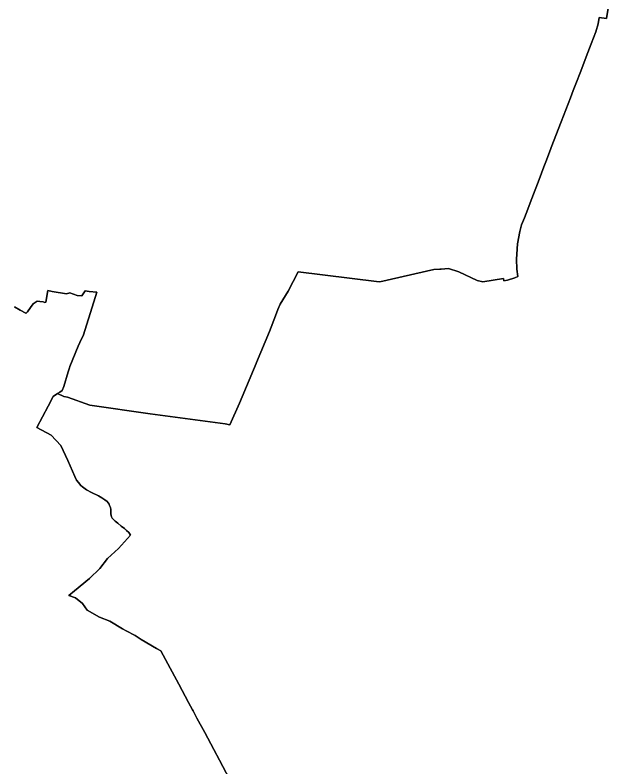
# Model space of a CAD drawing. Header units: inches. Extents: x 130170 to 284068, y 377793 to 804530.
# Drawn here: x 169217 to 171636, y 614073 to 617140 of the extents above; entities that cross this region are included whole.
import ezdxf

# ---------------------------------------------------------------- set-up
doc = ezdxf.new("R2010")
doc.units = ezdxf.units.IN
doc.header["$MEASUREMENT"] = 0
doc.layers.add('muni_il', color=7, linetype='Continuous')

msp = doc.modelspace()

# ---------------------------------------------------------------- linework, layer by layer
at = {"layer": 'muni_il'}
for points in [[(171635.9, 617184.3), (171625.5, 617126), (171596.6, 617130), (171591.8, 617104), (171582.3, 617071.4), (171563.4, 617023.1), (171549.6, 616987.2), (171518.3, 616905.1), (171503.6, 616867.2), (171490.7, 616833.6), (171478.8, 616802.6), (171441.7, 616705.6), (171401.1, 616600.1), (171398.3, 616592.2), (171379.1, 616542.5), (171371.3, 616522.3), (171351.7, 616470.8), (171322, 616393.3), (171298.4, 616332), (171291.5, 616314.3), (171279.9, 616285), (171272.7, 616258.2), (171263.7, 616208.8), (171260.6, 616165.5), (171259.5, 616145.8), (171260.5, 616105.3), (171264.3, 616074.7), (171252.7, 616070.2), (171223.2, 616060), (171207.2, 616058), (171205.9, 616066.9), (171122.2, 616054.1), (171099.7, 616058.5), (171023.9, 616093.9), (170982.3, 616107.5), (170951.9, 616105.2), (170947.1, 616104.9), (170922.2, 616103.1), (170702.4, 616053.1), (170689.7, 616055.2), (170369.8, 616093.8), (170329.5, 616015.8), (170296.8, 615963.1), (170287.2, 615941.2), (170278, 615914.5), (170253.3, 615851.4), (170236.2, 615809.1), (170200.5, 615724.6), (170199, 615721), (170130.4, 615558.7), (170092.2, 615471.3), (170073, 615474.6), (169766.8, 615515.5), (169521.3, 615550.7), (169430.6, 615583.2), (169414.7, 615585.7), (169389.9, 615598), (169398.6, 615604), (169409.1, 615611.1), (169415, 615627.5), (169415, 615627.5), (169433.4, 615687.1), (169438.3, 615703), (169440, 615708.6), (169473.5, 615791.3), (169486.8, 615821.7), (169494.6, 615832.8), (169537, 615971.5), (169549.3, 616010.9), (169518.1, 616014.3), (169502.7, 616017.2), (169488.1, 615995.9), (169469.8, 615997.7), (169439.2, 616008.2), (169426.4, 616004.1), (169368.5, 616013.6), (169350.5, 616017.6), (169342.5, 615970.7), (169337.9, 615969.8), (169330.8, 615972.3), (169317.1, 615973.6), (169306.4, 615974.5), (169290.7, 615964.2), (169279.4, 615949.2), (169267.1, 615930.7), (169263.4, 615926.5), (169262.3, 615925.2), (169260.8, 615926.4), (169237.3, 615938.2), (169215, 615951.6)], [(170115.8, 613978.9), (170049.6, 614105.4), (170026.3, 614148.7), (169989.3, 614216.9), (169957.5, 614275.7), (169942.4, 614305.4), (169939.9, 614310.3), (169923.9, 614339.6), (169883.7, 614414.7), (169839.3, 614496.6), (169810.8, 614549.8), (169792.5, 614559.6), (169731, 614596.7), (169705.5, 614612.5), (169668.8, 614632), (169654.3, 614639.7), (169602.7, 614671), (169561.3, 614687.3), (169510.5, 614715.6), (169490.9, 614742.5), (169462.5, 614766.2), (169435.3, 614775.3), (169459.4, 614794.6), (169519.7, 614845.2), (169561.9, 614885.1), (169593.3, 614926.1), (169637.9, 614967.1), (169687.5, 615021.4), (169682.7, 615027.8), (169679.6, 615032.1), (169671.2, 615040.1), (169662.2, 615048.1), (169648.7, 615058.5), (169634.7, 615069.7), (169624.6, 615078), (169617.4, 615084.9), (169612, 615090.1), (169608.9, 615096), (169607.7, 615101.4), (169607.1, 615108.5), (169607.1, 615116.1), (169606.7, 615125.6), (169605.1, 615134.6), (169602, 615141.9), (169599.5, 615147), (169591.3, 615158.1), (169582.6, 615165.3), (169569.9, 615174), (169556.1, 615181.7), (169528.3, 615195.2), (169507.7, 615206.5), (169491, 615217.7), (169484.1, 615224), (169475.1, 615235.6), (169467.5, 615245.7), (169459.7, 615260.4), (169432.2, 615325.3), (169403, 615386.2), (169363.5, 615429.4), (169305.5, 615460.5), (169351.3, 615547.1), (169371.8, 615585.7), (169389.9, 615598), (169414.7, 615585.7), (169430.6, 615583.2), (169521.3, 615550.7), (169766.8, 615515.5), (170073, 615474.6), (170092.2, 615471.3), (170130.4, 615558.7), (170199, 615721), (170200.5, 615724.6), (170236.2, 615809.1), (170253.3, 615851.4), (170278, 615914.5), (170287.2, 615941.2), (170296.8, 615963.1), (170329.5, 616015.8), (170369.8, 616093.8), (170689.7, 616055.2), (170702.4, 616053.1), (170922.2, 616103.1), (170947.1, 616104.9), (170951.9, 616105.2), (170982.3, 616107.5), (171023.9, 616093.9), (171099.7, 616058.5), (171122.2, 616054.1), (171205.9, 616066.9), (171207.2, 616058), (171223.2, 616060), (171252.7, 616070.2), (171264.3, 616074.7), (171260.5, 616105.3), (171259.5, 616145.8), (171260.6, 616165.5), (171263.7, 616208.8), (171272.7, 616258.2), (171279.9, 616285), (171291.5, 616314.3), (171298.4, 616332), (171322, 616393.3), (171351.7, 616470.8), (171371.3, 616522.3), (171379.1, 616542.5), (171398.3, 616592.2), (171401.1, 616600.1), (171441.7, 616705.6), (171478.8, 616802.6), (171490.7, 616833.6), (171503.6, 616867.2), (171518.3, 616905.1), (171549.6, 616987.2), (171563.4, 617023.1), (171582.3, 617071.4), (171591.8, 617104), (171596.6, 617130), (171625.5, 617126), (171635.9, 617184.3)], [(169215, 615951.6), (169237.3, 615938.2), (169260.8, 615926.4), (169262.3, 615925.2), (169263.4, 615926.5), (169267.1, 615930.7), (169279.4, 615949.2), (169290.7, 615964.2), (169306.4, 615974.5), (169317.1, 615973.6), (169330.8, 615972.3), (169337.9, 615969.8), (169342.5, 615970.7), (169350.5, 616017.6), (169368.5, 616013.6), (169426.4, 616004.1), (169439.2, 616008.2), (169469.8, 615997.7), (169488.1, 615995.9), (169502.7, 616017.2), (169518.1, 616014.3), (169549.3, 616010.9), (169537, 615971.5), (169494.6, 615832.8), (169486.8, 615821.7), (169473.5, 615791.3), (169440, 615708.6), (169438.3, 615703), (169433.4, 615687.1), (169415, 615627.5), (169415, 615627.5), (169409.1, 615611.1), (169398.6, 615604), (169389.9, 615598), (169371.8, 615585.7), (169351.3, 615547.1), (169305.5, 615460.5), (169363.5, 615429.4), (169403, 615386.2), (169432.2, 615325.3), (169459.7, 615260.4), (169467.5, 615245.7), (169475.1, 615235.6), (169484.1, 615224), (169491, 615217.7), (169507.7, 615206.5), (169528.3, 615195.2), (169556.1, 615181.7), (169569.9, 615174), (169582.6, 615165.3), (169591.3, 615158.1), (169599.5, 615147), (169602, 615141.9), (169605.1, 615134.6), (169606.7, 615125.6), (169607.1, 615116.1), (169607.1, 615108.5), (169607.7, 615101.4), (169608.9, 615096), (169612, 615090.1), (169617.4, 615084.9), (169624.6, 615078), (169634.7, 615069.7), (169648.7, 615058.5), (169662.2, 615048.1), (169671.2, 615040.1), (169679.6, 615032.1), (169682.7, 615027.8), (169687.5, 615021.4), (169637.9, 614967.1), (169593.3, 614926.1), (169561.9, 614885.1), (169519.7, 614845.2), (169459.4, 614794.6), (169435.3, 614775.3), (169462.5, 614766.2), (169490.9, 614742.5), (169510.5, 614715.6), (169561.3, 614687.3), (169602.7, 614671), (169654.3, 614639.7), (169668.8, 614632), (169705.5, 614612.5), (169731, 614596.7), (169792.5, 614559.6), (169810.8, 614549.8), (169839.3, 614496.6), (169883.7, 614414.7), (169923.9, 614339.6), (169939.9, 614310.3), (169942.4, 614305.4), (169957.5, 614275.7), (169989.3, 614216.9), (170026.3, 614148.7), (170049.6, 614105.4), (170115.8, 613978.9)]]:
    msp.add_lwpolyline(points, dxfattribs=at)

doc.saveas('drawing.dxf')
